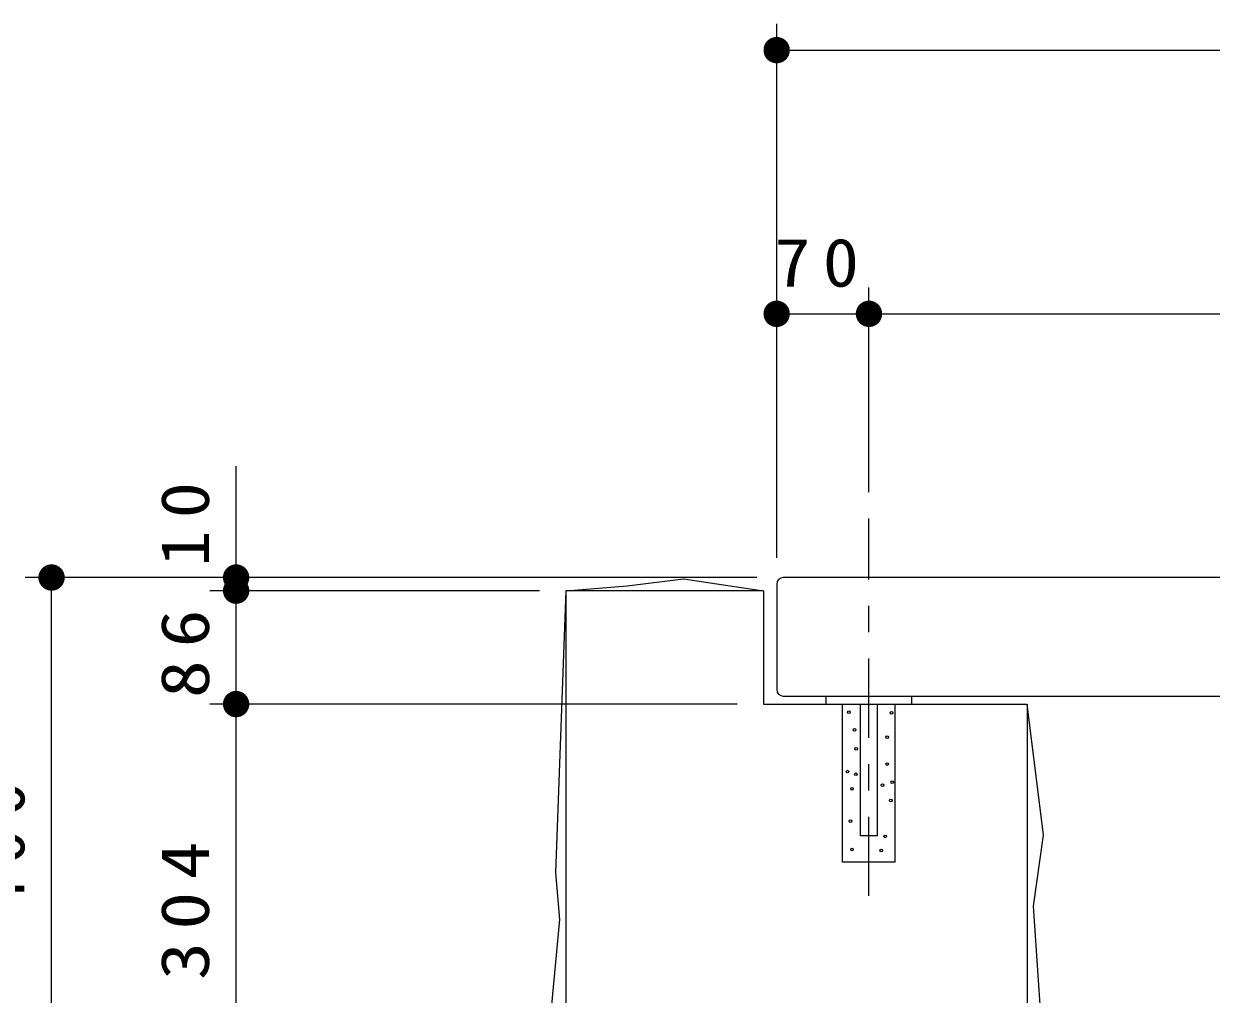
# Model space of a CAD drawing. Units: millimetres on the paper, scale 1:20. Extents: x -365 to 0, y 0 to 257.
# Drawn here: x -319.88 to -274.85, y 116.52 to 153.32 of the extents above; entities that cross this region are included whole.
import ezdxf

# ---------------------------------------------------------------- set-up
doc = ezdxf.new("R2010")
doc.units = ezdxf.units.MM
doc.linetypes.add('USER2', pattern=[6, 3, -1, 1, -1])
doc.layers.add('1_20', color=7, linetype='Continuous', lineweight=25)
doc.styles.add('ＭＳ ゴシック', font='')
doc.styles.get('ＭＳ ゴシック').set_extended_font_data('MS Gothic')

# ---------------------------------------------------------------- blocks, each defined once
blk = doc.blocks.new('filled_dot')
at = {"color": 0, "linetype": 'Continuous', "lineweight": -2, "const_width": 1.25}
blk.add_lwpolyline([(-0.625, 0, 1), (0.625, 0, 1)], format="xyb", close=True, dxfattribs=at)

msp = doc.modelspace()

# ---------------------------------------------------------------- linework, layer by layer
at = {"layer": '1_20', "lineweight": 13}
for p, q in [((-291.327, 143.325), (-291.327, 153.325)), ((-291.327, 152.325), (-201.327, 152.325)), ((-291.327, 133.075), (-291.327, 143.325)), ((-287.827, 135.559), (-287.827, 143.325)), ((-291.327, 142.325), (-287.827, 142.325)), ((-287.827, 142.325), (-204.827, 142.325)), ((-311.827, 131.825), (-311.827, 136.542)), ((-292.077, 132.325), (-319.827, 132.325)), ((-318.827, 112.325), (-318.827, 132.325)), ((-292.077, 132.325), (-312.827, 132.325)), ((-300.327, 131.825), (-312.827, 131.825)), ((-311.827, 127.525), (-311.827, 131.825)), ((-299.327, 131.825), (-299.327, 107.325)), ((-291.827, 131.825), (-299.327, 131.825)), ((-292.827, 127.525), (-312.827, 127.525)), ((-311.827, 112.325), (-311.827, 127.525)), ((-288.827, 121.525), (-288.827, 127.525)), ((-288.152, 122.525), (-288.152, 127.525)), ((-287.502, 122.525), (-287.502, 127.525)), ((-286.827, 121.525), (-286.827, 127.525)), ((-281.827, 127.525), (-281.827, 107.325)), ((-287.502, 122.525), (-288.152, 122.525)), ((-286.827, 121.525), (-288.827, 121.525))]:
    msp.add_line(p, q, dxfattribs=at)
at = {"layer": '1_20', "linetype": 'USER2', "lineweight": 13}
msp.add_line((-287.827, 120.249), (-287.827, 134.559), dxfattribs=at)
at = {"layer": '1_20'}
for p, q in [((-291.327, 132.075), (-291.327, 128.075)), ((-201.577, 132.325), (-291.077, 132.325)), ((-291.827, 131.825), (-291.827, 127.525)), ((-291.827, 127.525), (-281.827, 127.525)), ((-291.077, 127.825), (-201.577, 127.825)), ((-289.452, 127.525), (-289.452, 127.825)), ((-286.202, 127.525), (-286.202, 127.825))]:
    msp.add_line(p, q, dxfattribs=at)
for points in [[(-299.327, 131.825), (-296.995, 132.015), (-294.856, 132.271), (-291.827, 131.825)], [(-299.327, 131.825), (-299.72, 121.137), (-299.558, 119.355), (-299.991, 114.763), (-299.327, 107.325)], [(-281.827, 107.325), (-281.334, 116.119), (-281.583, 119.856), (-281.21, 122.556), (-281.827, 127.525)]]:
    msp.add_lwpolyline(points, dxfattribs=at)
for centre in [(-288.59, 127.218), (-286.972, 127.19), (-288.379, 126.552), (-287.137, 126.274), (-288.314, 125.829), (-287.137, 125.252), (-288.639, 124.963), (-288.325, 124.863), (-288.47, 124.308), (-287.315, 124.452), (-286.943, 124.56), (-287.001, 123.867), (-288.525, 123.086), (-287.215, 122.508), (-288.47, 122.009), (-287.359, 121.975)]:
    msp.add_circle(centre, 0.05, dxfattribs=at)
for centre, start, end in [((-291.077, 132.075), 90, 180), ((-291.077, 128.075), 180, 270)]:
    msp.add_arc(centre, 0.25, start, end, dxfattribs=at)

# ---------------------------------------------------------------- block references
at = {"layer": '1_20', "lineweight": 13, "xscale": 0.4, "yscale": 0.4}
for p in [(-291.327, 152.325), (-291.327, 142.325), (-287.827, 142.325)]:
    msp.add_blockref('filled_dot', p, dxfattribs=at)
for p, rotation in [((-287.827, 142.325), 180), ((-318.827, 132.325), 270), ((-311.827, 132.325), 270), ((-311.827, 131.825), 270), ((-311.827, 131.825), 90), ((-311.827, 127.525), 270), ((-311.827, 127.525), 90)]:
    msp.add_blockref('filled_dot', p, dxfattribs=dict(at, rotation=rotation))

# ---------------------------------------------------------------- texts
at = {"layer": '1_20', "insert": (-289.577, 143.325), "char_height": 1.833, "attachment_point": 8, "style": 'ＭＳ ゴシック'}
msp.add_mtext('\\T1.34;\\W1.1;70', dxfattribs=at)
at = {"layer": '1_20', "char_height": 1.833, "attachment_point": 8, "rotation": 90, "style": 'ＭＳ ゴシック'}
for s, insert in [('\\T1.34;\\W1.1;10', (-312.827, 134.573)), ('\\T1.34;\\W1.15;86', (-312.827, 129.675)), ('\\T1.33;\\W1.1;400', (-319.827, 122.325)), ('\\T1.33;\\W1.15;304', (-312.827, 119.925))]:
    msp.add_mtext(s, dxfattribs=dict(at, insert=insert))

doc.saveas('drawing.dxf')
